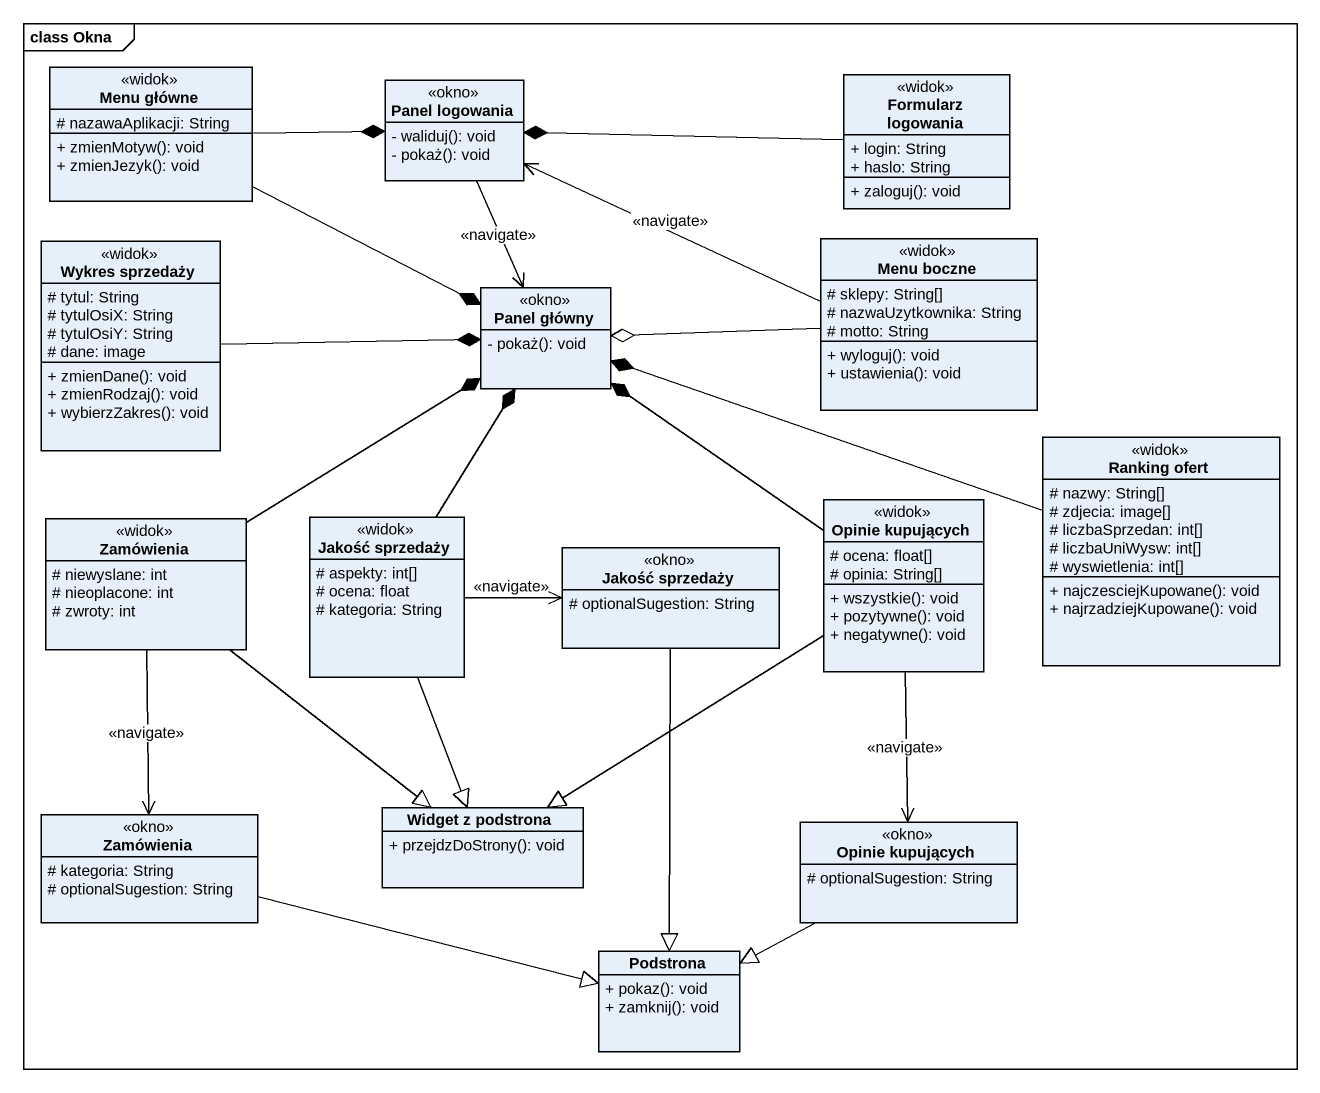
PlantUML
@startuml
mainframe class Okna
hide circle
hide empty members
skinparam classAttributeIconSize 0
class "Menu główne" as Menu_główne <<widok>> {
  # nazawaAplikacji: String
  + zmienMotyw(): void
  + zmienJezyk(): void
}
class "Panel logowania" as Panel_logowania <<okno>> {
  - waliduj(): void
  - pokaż(): void
}
class "Formularz logowania" as Formularz_logowania <<widok>> {
  + login: String
  + haslo: String
  + zaloguj(): void
}
class "Wykres sprzedaży" as Wykres_sprzedaży <<widok>> {
  # tytul: String
  # tytulOsiX: String
  # tytulOsiY: String
  # dane: image
  + zmienDane(): void
  + zmienRodzaj(): void
  + wybierzZakres(): void
}
class "Menu boczne" as Menu_boczne <<widok>> {
  # sklepy: String[]
  # nazwaUzytkownika: String
  # motto: String
  + wyloguj(): void
  + ustawienia(): void
}
class "Panel główny" as Panel_główny <<okno>> {
  - pokaż(): void
}
class "Ranking ofert" as Ranking_ofert <<widok>> {
  # nazwy: String[]
  # zdjecia: image[]
  # liczbaSprzedan: int[]
  # liczbaUniWysw: int[]
  # wyswietlenia: int[]
  + najczesciejKupowane(): void
  + najrzadziejKupowane(): void
}
class Zamówienia <<widok>> {
  # niewyslane: int
  # nieoplacone: int
  # zwroty: int
}
class "Jakość sprzedaży" as Jakość_sprzedaży <<widok>> {
  # aspekty: int[]
  # ocena: float
  # kategoria: String
}
class "Opinie kupujących" as Opinie_kupujących <<widok>> {
  # ocena: float[]
  # opinia: String[]
  + wszystkie(): void
  + pozytywne(): void
  + negatywne(): void
}
class "Jakość sprzedaży" as Jakość_sprzedaży_2 <<okno>> {
  # optionalSugestion: String
}
class "Zamówienia" as Zamówienia_2 <<okno>> {
  # kategoria: String
  # optionalSugestion: String
}
class "Widget z podstrona" as Widget_z_podstrona {
  + przejdzDoStrony(): void
}
class "Opinie kupujących" as Opinie_kupujących_2 <<okno>> {
  # optionalSugestion: String
}
class Podstrona {
  + pokaz(): void
  + zamknij(): void
}
Menu_główne -right-* Panel_logowania
Menu_główne -right-* Panel_główny
Panel_logowania --> Panel_główny : <<navigate>>
Formularz_logowania -left-* Panel_logowania
Wykres_sprzedaży -right-* Panel_główny
Menu_boczne -left-> Panel_logowania : <<navigate>>
Menu_boczne -left-o Panel_główny
Ranking_ofert -left-* Panel_główny
Zamówienia -up-* Panel_główny
Zamówienia --> Zamówienia_2 : <<navigate>>
Zamówienia --|> Widget_z_podstrona
Jakość_sprzedaży -up-* Panel_główny
Jakość_sprzedaży -right-> Jakość_sprzedaży_2 : <<navigate>>
Jakość_sprzedaży --|> Widget_z_podstrona
Opinie_kupujących -up-* Panel_główny
Opinie_kupujących --|> Widget_z_podstrona
Opinie_kupujących --> Opinie_kupujących_2 : <<navigate>>
Jakość_sprzedaży_2 --|> Podstrona
Zamówienia_2 -right-|> Podstrona
Opinie_kupujących_2 -left-|> Podstrona
@enduml
